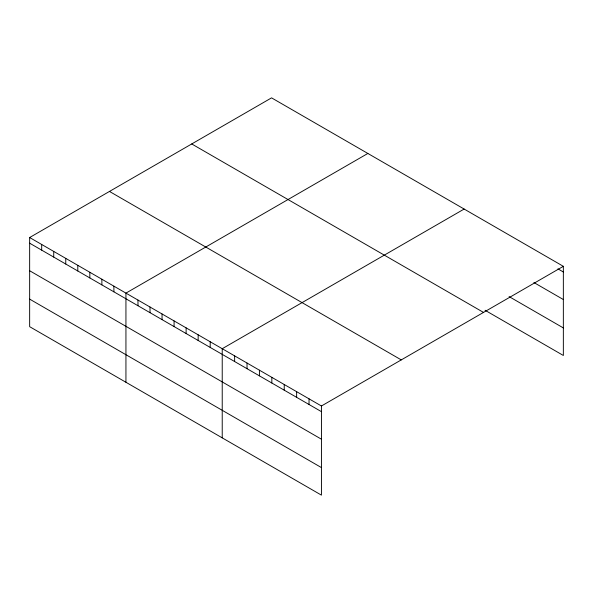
<?xml version="1.0" encoding="UTF-8"?>
<svg xmlns="http://www.w3.org/2000/svg" width="593" height="593" viewBox="0 0 593 593"><rect width="100%" height="100%" fill="white"/><g stroke="black" fill="none" stroke-linecap="round" stroke-linejoin="round"><path stroke-width="0.89" d="M29.65 237.526L321.436 405.99L321.436 495.14L29.65 326.676L29.65 237.526L271.564 97.86L563.35 266.324L563.35 355.474L485.067 310.272M367.853 153.454L125.938 293.12L125.938 382.27M464.141 209.047L222.227 348.714L222.227 437.864M321.436 405.99L563.35 266.324M557.924 268.851L563.35 271.987M533.9 282.527L563.35 299.532M509.098 296.596L563.35 327.922M191.732 143.951L483.517 312.415M109.483 191.443L401.268 359.899M29.65 243.189L321.436 411.653M29.65 270.742L321.436 439.198M29.65 299.124L321.436 467.588M309.035 398.83L309.035 404.493M296.633 391.669L296.633 397.332M284.232 384.516L284.232 390.172M271.831 377.356L271.831 383.011M259.43 370.195L259.43 375.851M247.029 363.035L247.029 368.69M234.628 355.874L234.628 361.537M210.196 341.768L210.196 347.424M198.158 334.815L198.158 340.478M186.12 327.87L186.12 333.525M174.083 320.917L174.083 326.58M162.052 313.971L162.052 319.627M150.014 307.018L150.014 312.681M137.976 300.073L137.976 305.729M113.9 286.174L113.9 291.83M101.87 279.221L101.87 284.885M89.832 272.276L89.832 277.932M77.794 265.323L77.794 270.986M65.756 258.378L65.756 264.033M53.726 251.425L53.726 257.088M41.688 244.479L41.688 250.135"/></g></svg>
